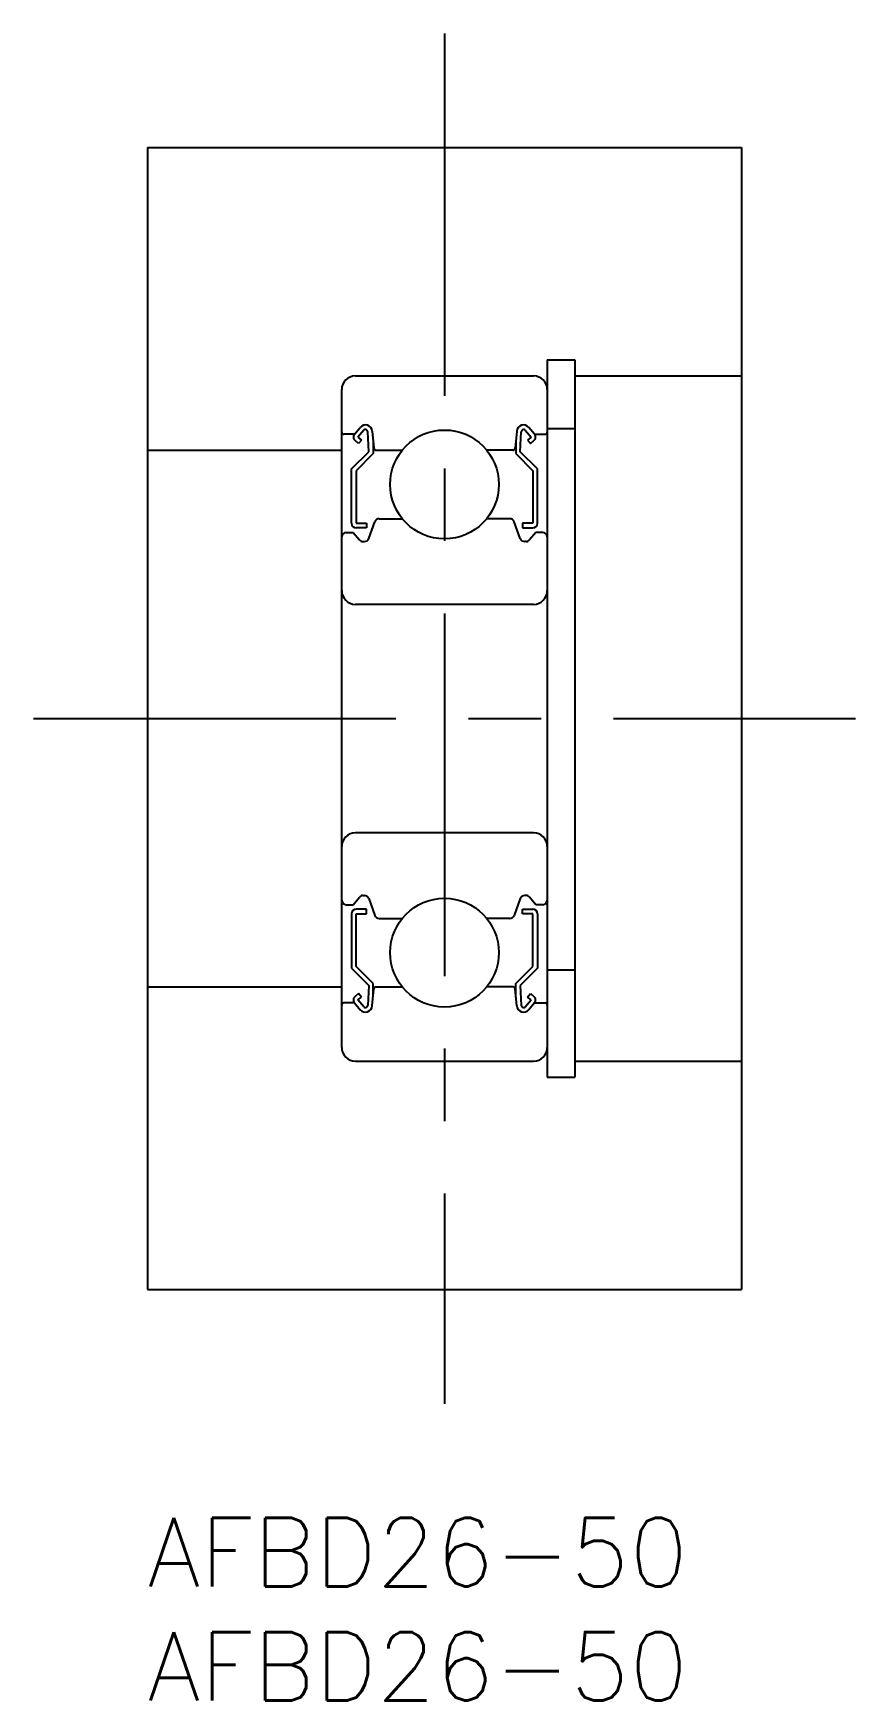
# Model space of a CAD drawing. Extents: x -5 to 31, y -8 to 65.
import ezdxf

# ---------------------------------------------------------------- set-up
doc = ezdxf.new("R2010")
doc.units = 0
doc.header["$LTSCALE"] = 0.5
doc.linetypes.add('CENTER', pattern=[50.8, 31.75, -6.35, 6.35, -6.35])
for name, color, linetype in [('MSM_CENTER', 1, 'CENTER'), ('MSM_CONTINUOUS', 7, 'CONTINUOUS'), ('MSM_PART_NUMBER', 7, 'CONTINUOUS')]:
    doc.layers.add(name, color=color, linetype=linetype)
doc.styles.get("Standard").update_dxf_attribs({"font": 'txt.shx', "height": 3, "bigfont": 'bigfont.shx'})

msp = doc.modelspace()

# ---------------------------------------------------------------- linework, layer by layer
at = {"layer": 'MSM_CENTER', "linetype": 'CENTER'}
for p, q in [((13, 65), (13, 5)), ((-5, 35), (31, 35))]:
    msp.add_line(p, q, dxfattribs=at)
at = {"layer": 'MSM_CONTINUOUS', "linetype": 'CONTINUOUS'}
for p, q in [((0, 60), (26, 60)), ((0, 60), (0, 10)), ((26, 60), (26, 10)), ((17.5, 50.7), (18.7, 50.7)), ((17.5, 50.7), (17.5, 19.3)), ((18.7, 50.7), (18.7, 19.3)), ((9.1, 50), (16.9, 50)), ((18.7, 50), (26, 50)), ((8.5, 20.6), (8.5, 49.4)), ((9.06, 47.45), (9.31, 47.747)), ((9.463, 47.619), (9.213, 47.321)), ((9.683, 46.683), (9.64, 47.56)), ((9.838, 47.581), (9.903, 46.841)), ((16.162, 47.581), (16.097, 46.841)), ((16.317, 46.683), (16.36, 47.56)), ((16.537, 47.619), (16.787, 47.321)), ((16.94, 47.45), (16.69, 47.747)), ((17.5, 47.7), (18.7, 47.7)), ((0, 46.75), (8.5, 46.75)), ((9.06, 47.45), (8.6, 47.45)), ((9.238, 47.04), (9.085, 47.168)), ((9.213, 47.321), (9.366, 47.193)), ((9.366, 47.193), (9.238, 47.04)), ((9.883, 47.07), (9.883, 46.6)), ((10.003, 46.75), (11.151, 46.75)), ((15.997, 46.75), (14.849, 46.75)), ((16.117, 47.07), (16.117, 46.6)), ((16.787, 47.321), (16.634, 47.193)), ((16.634, 47.193), (16.762, 47.04)), ((16.762, 47.04), (16.915, 47.168)), ((16.94, 47.45), (17.4, 47.45)), ((8.933, 45.933), (9.683, 46.683)), ((9.883, 46.6), (9.133, 45.85)), ((16.117, 46.6), (16.867, 45.85)), ((17.067, 45.933), (16.317, 46.683)), ((8.933, 43.55), (8.933, 45.933)), ((9.133, 45.85), (9.133, 43.55)), ((16.867, 45.85), (16.867, 43.55)), ((17.067, 43.55), (17.067, 45.933)), ((8.7, 43.15), (9, 43.15)), ((9, 43.15), (9.276, 42.821)), ((9.133, 43.55), (9.583, 43.55)), ((9.583, 43.35), (9.133, 43.35)), ((9.583, 43.55), (9.583, 43.35)), ((9.682, 42.882), (9.95, 43.618)), ((10.138, 43.75), (11.151, 43.75)), ((15.862, 43.75), (14.849, 43.75)), ((16.318, 42.882), (16.05, 43.618)), ((16.867, 43.55), (16.417, 43.55)), ((16.417, 43.55), (16.417, 43.35)), ((16.417, 43.35), (16.867, 43.35)), ((17, 43.15), (16.724, 42.821)), ((17.3, 43.15), (17, 43.15)), ((9.429, 42.75), (9.494, 42.75)), ((16.571, 42.75), (16.506, 42.75)), ((16.9, 40), (9.1, 40)), ((16.9, 30), (9.1, 30)), ((9, 26.85), (9.276, 27.179)), ((9.429, 27.25), (9.494, 27.25)), ((9.682, 27.118), (9.95, 26.382)), ((16.318, 27.118), (16.05, 26.382)), ((16.571, 27.25), (16.506, 27.25)), ((17, 26.85), (16.724, 27.179)), ((8.7, 26.85), (9, 26.85)), ((8.933, 26.45), (8.933, 24.067)), ((9.583, 26.65), (9.133, 26.65)), ((9.133, 24.15), (9.133, 26.45)), ((9.133, 26.45), (9.583, 26.45)), ((9.583, 26.45), (9.583, 26.65)), ((16.417, 26.45), (16.417, 26.65)), ((16.417, 26.65), (16.867, 26.65)), ((16.867, 26.45), (16.417, 26.45)), ((16.867, 24.15), (16.867, 26.45)), ((17.3, 26.85), (17, 26.85)), ((17.067, 26.45), (17.067, 24.067)), ((10.138, 26.25), (11.151, 26.25)), ((15.862, 26.25), (14.849, 26.25)), ((9.883, 23.4), (9.133, 24.15)), ((16.117, 23.4), (16.867, 24.15)), ((8.933, 24.067), (9.683, 23.317)), ((9.883, 22.93), (9.883, 23.4)), ((16.117, 22.93), (16.117, 23.4)), ((17.067, 24.067), (16.317, 23.317)), ((17.5, 24), (18.7, 24)), ((0, 23.25), (8.5, 23.25)), ((9.238, 22.96), (9.085, 22.832)), ((9.213, 22.679), (9.366, 22.807)), ((9.463, 22.381), (9.213, 22.679)), ((9.366, 22.807), (9.238, 22.96)), ((9.683, 23.317), (9.64, 22.44)), ((9.838, 22.419), (9.903, 23.159)), ((10.003, 23.25), (11.151, 23.25)), ((15.997, 23.25), (14.849, 23.25)), ((16.162, 22.419), (16.097, 23.159)), ((16.317, 23.317), (16.36, 22.44)), ((16.537, 22.381), (16.787, 22.679)), ((16.634, 22.807), (16.762, 22.96)), ((16.787, 22.679), (16.634, 22.807)), ((16.762, 22.96), (16.915, 22.832)), ((9.06, 22.55), (8.6, 22.55)), ((9.06, 22.55), (9.31, 22.253)), ((16.94, 22.55), (16.69, 22.253)), ((16.94, 22.55), (17.4, 22.55)), ((9.1, 20), (16.9, 20)), ((18.7, 20), (26, 20)), ((17.5, 19.3), (18.7, 19.3)), ((0, 10), (26, 10))]:
    msp.add_line(p, q, dxfattribs=at)
for centre in [(13, 45.25), (13, 24.75)]:
    msp.add_circle(centre, 2.381, dxfattribs=at)
for centre, radius, start, end in [((9.1, 49.4), 0.6, 90, 180), ((16.9, 49.4), 0.6, 0, 90), ((8.6, 47.55), 0.1, 180, 270), ((9.539, 47.555), 0.3, 4.99676, 140.00293), ((9.54, 47.555), 0.1, 2.81982, 140.00215), ((16.461, 47.555), 0.3, 39.99707, 175.00324), ((16.46, 47.555), 0.1, 39.99785, 177.18018), ((17.4, 47.55), 0.1, 270, 0), ((9.213, 47.321), 0.2, 140.00293, 230.08703), ((10.003, 46.85), 0.1, 184.99676, 269.9995), ((15.997, 46.85), 0.1, 270.0005, 355.00324), ((16.787, 47.321), 0.2, 309.91297, 39.99707), ((8.7, 42.95), 0.2, 90, 180), ((9.133, 43.55), 0.2, 180, 270), ((10.138, 43.55), 0.2, 90, 159.99139), ((15.862, 43.55), 0.2, 20.00861, 90), ((16.867, 43.55), 0.2, 270, 0), ((17.3, 42.95), 0.2, 0, 90), ((9.429, 42.95), 0.2, 219.99503, 270), ((9.494, 42.95), 0.2, 270, 339.99139), ((16.506, 42.95), 0.2, 200.00861, 270), ((16.571, 42.95), 0.2, 270, 320.00497), ((9.1, 40.6), 0.6, 180, 270), ((16.9, 40.6), 0.6, 270, 0), ((9.1, 29.4), 0.6, 90, 180), ((16.9, 29.4), 0.6, 0, 90), ((8.7, 27.05), 0.2, 180, 270), ((9.429, 27.05), 0.2, 90, 140.00497), ((9.494, 27.05), 0.2, 20.00861, 90), ((16.506, 27.05), 0.2, 90, 159.99139), ((16.571, 27.05), 0.2, 39.99503, 90), ((17.3, 27.05), 0.2, 270, 0), ((9.133, 26.45), 0.2, 90, 180), ((10.138, 26.45), 0.2, 200.00861, 270), ((15.862, 26.45), 0.2, 270, 339.99139), ((16.867, 26.45), 0.2, 0, 90), ((9.213, 22.679), 0.2, 129.91297, 219.99707), ((10.003, 23.15), 0.1, 90.0005, 175.00324), ((15.997, 23.15), 0.1, 4.99676, 89.9995), ((16.787, 22.679), 0.2, 320.00293, 50.08703), ((8.6, 22.45), 0.1, 90, 180), ((9.539, 22.445), 0.3, 219.99707, 355.00324), ((9.54, 22.445), 0.1, 219.99785, 357.18018), ((16.461, 22.445), 0.3, 184.99676, 320.00293), ((16.46, 22.445), 0.1, 182.81982, 320.00215), ((17.4, 22.45), 0.1, 0, 90), ((9.1, 20.6), 0.6, 180, 270), ((16.9, 20.6), 0.6, 270, 0)]:
    msp.add_arc(centre, radius, start, end, dxfattribs=at)

# ---------------------------------------------------------------- texts
at = {"layer": 'MSM_PART_NUMBER'}
for p in [(0, -3), (0, -8)]:
    msp.add_text('AFBD26-50', height=3, dxfattribs=at).set_placement(p)

doc.saveas('drawing.dxf')
